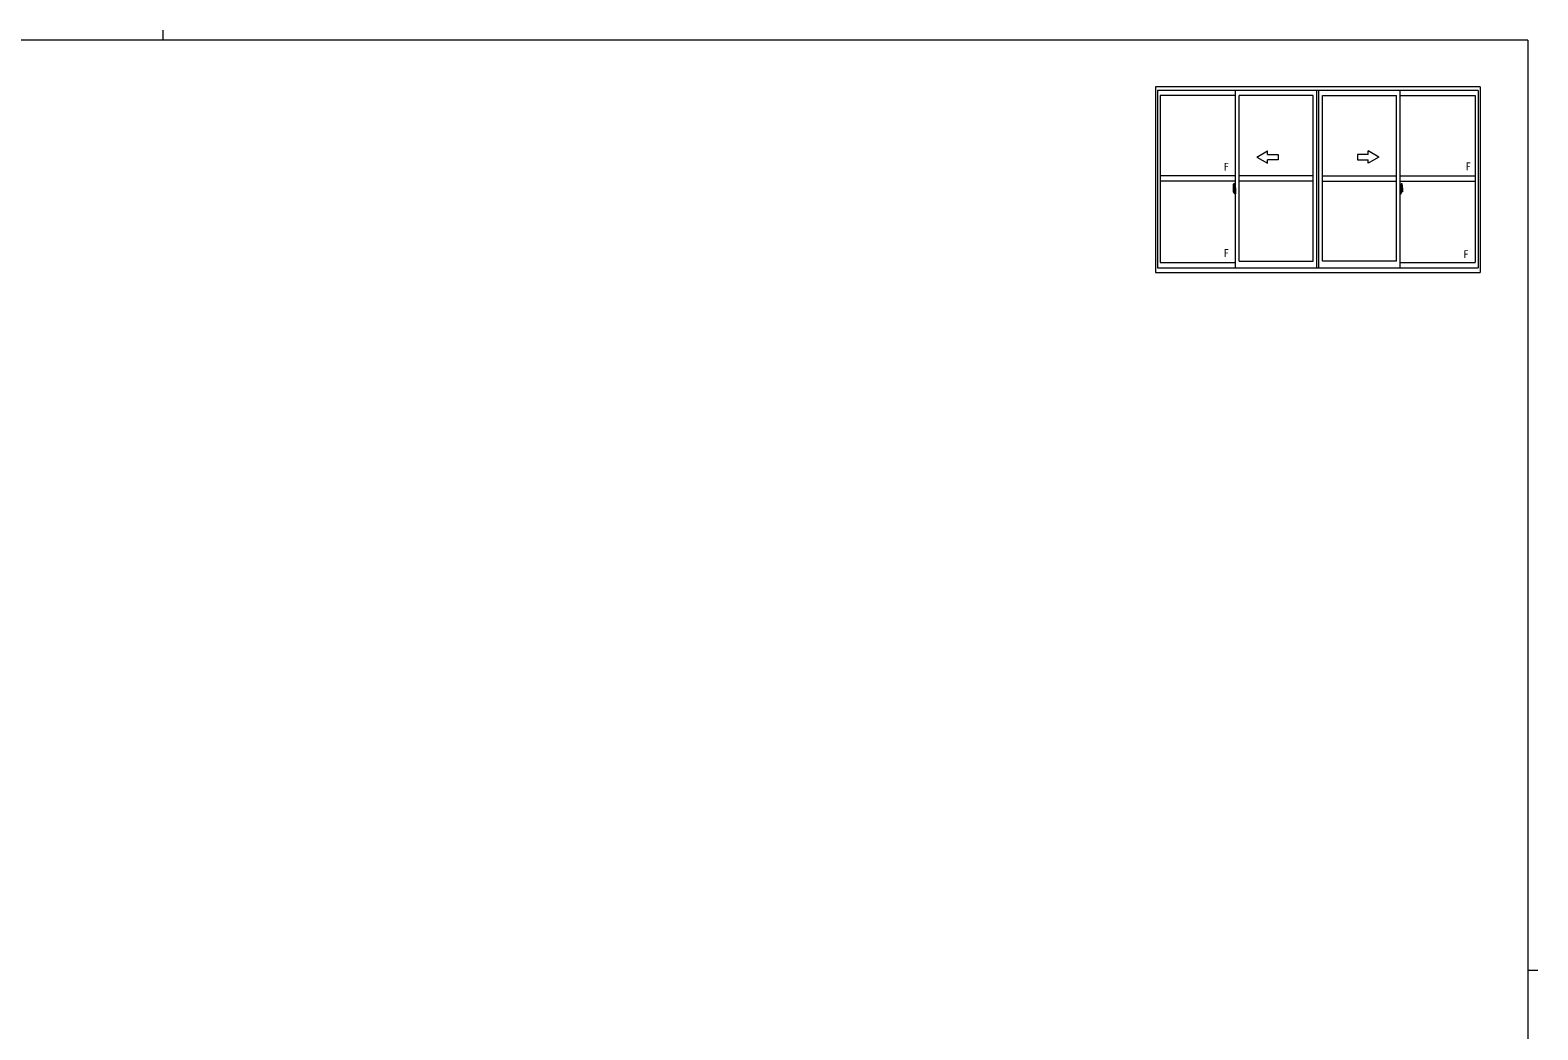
# Model space of a CAD drawing. Units: millimetres, scale not verified. Extents: x -841 to 746, y -594 to 534.
# Drawn here: x -140 to 710, y -30 to 534 of the extents above; entities that cross this region are included whole.
import ezdxf
from ezdxf.enums import TextEntityAlignment as Align

# ---------------------------------------------------------------- set-up
doc = ezdxf.new("R2010")
doc.units = ezdxf.units.MM
doc.header["$LTSCALE"] = 2
doc.layers.add('0-1_YKK_ZWAK', color=7, linetype='Continuous', lineweight=9)
doc.layers.add('0-6_YKK_A1', color=4, linetype='Continuous', lineweight=9)
doc.styles.add('ＭＳ ゴシック', font='')
doc.styles.get('ＭＳ ゴシック').set_extended_font_data('MS Gothic')

msp = doc.modelspace()

# ---------------------------------------------------------------- linework, layer by layer
at = {"layer": '0-1_YKK_ZWAK'}
for p, q in [((704.6, 528.8), (-835.4, 528.8)), ((-65.372, 534.4), (-65.372, 528.8)), ((704.6, 528.8), (704.6, -521.2)), ((704.6, 3.8), (710.2, 3.8))]:
    msp.add_line(p, q, dxfattribs=at)
at = {"layer": '0-6_YKK_A1'}
for p, q in [((677.707, 502.326), (677.707, 397.576)), ((495.707, 500.326), (495.707, 400.326)), ((676.457, 500.326), (495.707, 500.326)), ((497.257, 497.476), (497.257, 403.276)), ((539.707, 497.476), (497.257, 497.476)), ((539.707, 400.326), (539.707, 500.326)), ((583.457, 497.476), (541.707, 497.476)), ((541.707, 404.026), (541.707, 497.476)), ((583.457, 404.026), (583.457, 497.476)), ((585.457, 400.326), (585.457, 500.326)), ((586.707, 400.326), (586.707, 500.326)), ((586.707, 400.326), (586.707, 500.326)), ((588.707, 497.476), (630.457, 497.476)), ((588.707, 404.026), (588.707, 497.476)), ((630.457, 404.026), (630.457, 497.476)), ((632.457, 400.326), (632.457, 500.326)), ((632.457, 497.476), (674.907, 497.476)), ((674.907, 497.476), (674.907, 403.276)), ((676.457, 500.326), (676.457, 400.326)), ((551.707, 462.751), (557.707, 466.215)), ((551.707, 462.751), (557.707, 459.287)), ((557.707, 464.251), (557.707, 466.215)), ((557.707, 464.251), (563.707, 464.251)), ((557.707, 459.287), (557.707, 461.251)), ((563.707, 461.251), (557.707, 461.251)), ((563.707, 464.251), (563.707, 461.251)), ((608.457, 464.251), (608.457, 461.251)), ((614.457, 464.251), (608.457, 464.251)), ((608.457, 461.251), (614.457, 461.251)), ((614.457, 464.251), (614.457, 466.215)), ((620.457, 462.751), (614.457, 466.215)), ((620.457, 462.751), (614.457, 459.287)), ((614.457, 459.287), (614.457, 461.251)), ((539.707, 452.251), (497.257, 452.251)), ((583.457, 452.251), (541.707, 452.251)), ((588.707, 452.251), (630.457, 452.251)), ((632.457, 452.251), (674.907, 452.251)), ((539.707, 449.251), (497.257, 449.251)), ((539.872, 443.505), (538.117, 443.505)), ((538.307, 445.41), (538.307, 443.192)), ((538.355, 443.143), (538.562, 443.135)), ((538.507, 443.487), (538.507, 444.547)), ((538.895, 444.547), (538.507, 444.547)), ((538.508, 443.448), (538.507, 443.484)), ((538.532, 443.495), (538.532, 444.474)), ((538.532, 444.474), (538.895, 444.474)), ((538.548, 447.664), (538.981, 447.679)), ((538.777, 443.307), (538.562, 443.307)), ((538.562, 443.307), (538.562, 443.135)), ((538.597, 443.238), (538.562, 443.238)), ((538.597, 443.28), (538.832, 443.28)), ((538.597, 443.19), (538.597, 443.28)), ((538.597, 443.044), (538.597, 443.06)), ((538.597, 443.044), (538.886, 443.044)), ((538.685, 442.772), (538.674, 442.789)), ((538.707, 442.741), (538.685, 442.772)), ((538.707, 442.791), (538.707, 442.741)), ((538.895, 442.741), (538.707, 442.741)), ((538.732, 442.816), (538.895, 442.816)), ((538.817, 443.314), (538.777, 443.314)), ((538.777, 443.314), (538.777, 443.28)), ((538.992, 444.098), (538.817, 444.098)), ((538.817, 444.098), (538.817, 443.28)), ((538.832, 443.766), (538.817, 443.766)), ((538.832, 443.652), (538.832, 443.85)), ((538.832, 443.578), (538.832, 443.652)), ((538.832, 443.652), (538.832, 443.652)), ((538.832, 443.532), (538.832, 443.578)), ((538.832, 443.578), (538.932, 443.578)), ((538.832, 443.284), (538.832, 443.338)), ((538.832, 443.338), (538.932, 443.338)), ((538.832, 443.28), (538.832, 443.284)), ((538.832, 443.284), (538.932, 443.284)), ((538.832, 443.28), (538.932, 443.28)), ((538.832, 443.06), (538.832, 443.06)), ((538.856, 443.049), (538.832, 443.06)), ((538.867, 443.046), (538.856, 443.049)), ((538.878, 443.045), (538.867, 443.046)), ((538.895, 443.045), (538.878, 443.045)), ((538.911, 443.049), (538.895, 443.045)), ((538.921, 443.057), (538.911, 443.049)), ((538.932, 443.238), (538.92, 443.238)), ((538.926, 443.063), (538.921, 443.057)), ((538.929, 443.069), (538.926, 443.063)), ((538.932, 444.437), (538.932, 444.098)), ((538.932, 444.27), (538.932, 444.32)), ((538.932, 444.098), (538.932, 443.875)), ((538.932, 444.098), (538.932, 443.875)), ((539.007, 443.979), (538.932, 443.979)), ((538.932, 443.875), (539.102, 443.875)), ((538.932, 443.677), (539.102, 443.677)), ((538.932, 443.578), (538.932, 443.652)), ((539.102, 443.652), (538.932, 443.652)), ((538.932, 443.652), (538.932, 442.854)), ((538.932, 443.532), (538.932, 443.578)), ((538.932, 443.338), (538.932, 443.532)), ((538.932, 443.508), (538.932, 443.238)), ((538.932, 443.284), (538.932, 443.338)), ((538.932, 443.28), (538.932, 443.284)), ((538.932, 443.136), (538.932, 443.085)), ((539.007, 444.395), (538.992, 444.395)), ((538.992, 444.395), (538.992, 444.098)), ((539.007, 447.654), (539.007, 444.395)), ((539.007, 444.434), (539.007, 443.875)), ((539.007, 443.875), (539.007, 444.228)), ((539.007, 443.937), (539.007, 444.172)), ((539.007, 443.652), (539.007, 442.854)), ((539.007, 443.131), (539.007, 443.652)), ((539.032, 444.253), (539.132, 444.255)), ((539.132, 443.105), (539.032, 443.106)), ((539.102, 443.875), (539.102, 443.677)), ((539.102, 443.677), (539.102, 443.652)), ((539.132, 445.36), (539.132, 444.455)), ((539.257, 444.455), (539.132, 444.455)), ((539.132, 444.087), (539.132, 444.4)), ((539.136, 444.06), (539.132, 444.087)), ((539.132, 443.281), (539.14, 443.309)), ((539.132, 443.272), (539.132, 443.281)), ((539.132, 442.959), (539.132, 443.272)), ((539.257, 442.905), (539.132, 442.905)), ((539.132, 442), (539.132, 442.905)), ((539.149, 444.033), (539.136, 444.06)), ((539.14, 443.309), (539.147, 443.322)), ((539.147, 443.322), (539.156, 443.334)), ((539.161, 444.021), (539.149, 444.033)), ((539.282, 444.43), (539.156, 444.425)), ((539.156, 443.334), (539.164, 443.341)), ((539.282, 442.93), (539.156, 442.934)), ((539.157, 444.43), (539.157, 444.455)), ((539.282, 444.43), (539.157, 444.43)), ((539.282, 442.93), (539.157, 442.93)), ((539.157, 442.93), (539.157, 442.905)), ((539.171, 444.016), (539.161, 444.021)), ((539.164, 443.341), (539.175, 443.345)), ((539.18, 444.014), (539.171, 444.016)), ((539.175, 443.345), (539.18, 443.345)), ((539.18, 444.014), (539.18, 444.014)), ((539.18, 444.014), (539.18, 443.345)), ((539.257, 445.41), (539.182, 445.41)), ((539.192, 444.013), (539.192, 442.996)), ((539.677, 444.054), (539.217, 444.038)), ((539.217, 442.972), (539.677, 442.956)), ((539.257, 445.41), (539.257, 444.455)), ((539.257, 445.385), (539.282, 445.385)), ((539.257, 443.08), (539.257, 443.022)), ((539.257, 441.95), (539.257, 442.905)), ((539.282, 445.415), (539.707, 445.43)), ((539.282, 445.415), (539.282, 444.43)), ((539.282, 445.385), (539.282, 444.43)), ((539.632, 443.105), (539.282, 443.105)), ((539.282, 442.997), (539.632, 442.997)), ((539.282, 441.975), (539.282, 442.93)), ((539.282, 442.93), (539.282, 441.944)), ((539.362, 444.17), (539.362, 444.1)), ((539.547, 444.195), (539.387, 444.195)), ((539.387, 444.075), (539.547, 444.075)), ((539.572, 444.17), (539.572, 444.1)), ((539.657, 443.08), (539.657, 443.022)), ((539.692, 444.039), (539.692, 444.033)), ((539.692, 444.039), (539.692, 442.97)), ((539.707, 443.817), (539.692, 443.817)), ((539.707, 443.492), (539.692, 443.492)), ((539.707, 445.43), (539.707, 441.93)), ((583.457, 449.251), (541.707, 449.251)), ((588.707, 449.251), (630.457, 449.251)), ((632.292, 443.505), (634.047, 443.505)), ((632.457, 449.251), (674.907, 449.251)), ((632.457, 445.43), (632.457, 441.93)), ((632.882, 445.415), (632.457, 445.43)), ((632.457, 443.817), (632.472, 443.817)), ((632.457, 443.492), (632.472, 443.492)), ((632.472, 444.039), (632.472, 444.033)), ((632.472, 444.039), (632.472, 442.97)), ((632.487, 444.054), (632.947, 444.038)), ((632.947, 442.972), (632.487, 442.956)), ((632.507, 443.08), (632.507, 443.022)), ((632.532, 443.105), (632.882, 443.105)), ((632.882, 442.997), (632.532, 442.997)), ((632.592, 444.17), (632.592, 444.1)), ((632.617, 444.195), (632.777, 444.195)), ((632.777, 444.075), (632.617, 444.075)), ((632.802, 444.17), (632.802, 444.1)), ((632.882, 445.415), (632.882, 444.43)), ((632.907, 445.385), (632.882, 445.385)), ((632.882, 445.385), (632.882, 444.43)), ((632.882, 444.43), (633.007, 444.43)), ((632.882, 444.43), (633.008, 444.425)), ((632.882, 442.93), (633.008, 442.934)), ((632.882, 442.93), (633.007, 442.93)), ((632.882, 441.975), (632.882, 442.93)), ((632.882, 442.93), (632.882, 441.944)), ((632.907, 445.41), (632.982, 445.41)), ((632.907, 445.41), (632.907, 444.455)), ((632.907, 444.455), (633.032, 444.455)), ((632.907, 443.08), (632.907, 443.022)), ((632.907, 442.905), (633.032, 442.905)), ((632.907, 441.95), (632.907, 442.905)), ((632.972, 444.013), (632.972, 442.996)), ((632.984, 444.014), (632.993, 444.016)), ((632.984, 444.014), (632.984, 444.014)), ((632.984, 444.014), (632.984, 443.345)), ((632.989, 443.345), (632.984, 443.345)), ((633, 443.341), (632.989, 443.345)), ((632.993, 444.016), (633.003, 444.021)), ((633.008, 443.334), (633, 443.341)), ((633.003, 444.021), (633.015, 444.033)), ((633.007, 444.43), (633.007, 444.455)), ((633.007, 442.93), (633.007, 442.905)), ((633.017, 443.322), (633.008, 443.334)), ((633.015, 444.033), (633.028, 444.06)), ((633.024, 443.309), (633.017, 443.322)), ((633.032, 443.281), (633.024, 443.309)), ((633.028, 444.06), (633.032, 444.087)), ((633.032, 445.36), (633.032, 444.455)), ((633.032, 444.087), (633.032, 444.4)), ((633.133, 444.253), (633.032, 444.255)), ((633.032, 443.272), (633.032, 443.281)), ((633.032, 442.959), (633.032, 443.272)), ((633.032, 443.105), (633.133, 443.106)), ((633.032, 442), (633.032, 442.905)), ((633.062, 443.875), (633.062, 443.677)), ((633.232, 443.875), (633.062, 443.875)), ((633.062, 443.677), (633.062, 443.652)), ((633.232, 443.677), (633.062, 443.677)), ((633.062, 443.652), (633.232, 443.652)), ((633.157, 447.654), (633.157, 444.395)), ((633.157, 444.434), (633.157, 443.875)), ((633.157, 444.395), (633.172, 444.395)), ((633.157, 443.875), (633.157, 444.228)), ((633.157, 443.937), (633.157, 444.172)), ((633.157, 443.979), (633.232, 443.979)), ((633.157, 443.652), (633.157, 442.854)), ((633.157, 443.131), (633.157, 443.652)), ((633.172, 444.395), (633.172, 444.098)), ((633.172, 444.098), (633.347, 444.098)), ((633.616, 447.664), (633.183, 447.679)), ((633.232, 444.437), (633.232, 444.098)), ((633.232, 444.27), (633.232, 444.32)), ((633.232, 444.098), (633.232, 443.875)), ((633.232, 444.098), (633.232, 443.875)), ((633.232, 443.578), (633.232, 443.652)), ((633.232, 443.652), (633.232, 442.854)), ((633.232, 443.532), (633.232, 443.578)), ((633.332, 443.578), (633.232, 443.578)), ((633.232, 443.338), (633.232, 443.532)), ((633.232, 443.508), (633.232, 443.238)), ((633.232, 443.284), (633.232, 443.338)), ((633.332, 443.338), (633.232, 443.338)), ((633.232, 443.28), (633.232, 443.284)), ((633.332, 443.284), (633.232, 443.284)), ((633.332, 443.28), (633.232, 443.28)), ((633.232, 443.238), (633.244, 443.238)), ((633.232, 443.136), (633.232, 443.085)), ((633.235, 443.069), (633.239, 443.063)), ((633.239, 443.063), (633.243, 443.057)), ((633.243, 443.057), (633.254, 443.049)), ((633.254, 443.049), (633.269, 443.045)), ((633.269, 443.045), (633.286, 443.045)), ((633.27, 444.547), (633.657, 444.547)), ((633.632, 444.474), (633.27, 444.474)), ((633.432, 442.816), (633.27, 442.816)), ((633.27, 442.741), (633.457, 442.741)), ((633.567, 443.044), (633.278, 443.044)), ((633.286, 443.045), (633.297, 443.046)), ((633.297, 443.046), (633.308, 443.049)), ((633.308, 443.049), (633.332, 443.06)), ((633.332, 443.652), (633.332, 443.85)), ((633.332, 443.766), (633.347, 443.766)), ((633.332, 443.578), (633.332, 443.652)), ((633.332, 443.652), (633.332, 443.652)), ((633.332, 443.532), (633.332, 443.578)), ((633.332, 443.284), (633.332, 443.338)), ((633.332, 443.28), (633.332, 443.284)), ((633.567, 443.28), (633.332, 443.28)), ((633.332, 443.06), (633.332, 443.06)), ((633.347, 444.098), (633.347, 443.28)), ((633.347, 443.314), (633.387, 443.314)), ((633.387, 443.314), (633.387, 443.28)), ((633.387, 443.307), (633.602, 443.307)), ((633.457, 442.791), (633.457, 442.741)), ((633.457, 442.741), (633.479, 442.772)), ((633.479, 442.772), (633.49, 442.789)), ((633.567, 443.19), (633.567, 443.28)), ((633.567, 443.238), (633.602, 443.238)), ((633.567, 443.044), (633.567, 443.06)), ((633.602, 443.307), (633.602, 443.135)), ((633.809, 443.143), (633.602, 443.135)), ((633.632, 443.495), (633.632, 444.474)), ((633.656, 443.448), (633.657, 443.484)), ((633.657, 443.487), (633.657, 444.547)), ((633.857, 445.41), (633.857, 443.192)), ((539.257, 441.95), (539.182, 441.95)), ((539.257, 441.975), (539.282, 441.975)), ((539.282, 441.944), (539.707, 441.93)), ((632.882, 441.944), (632.457, 441.93)), ((632.907, 441.975), (632.882, 441.975)), ((632.907, 441.95), (632.982, 441.95)), ((495.707, 400.326), (676.457, 400.326)), ((497.257, 403.276), (539.707, 403.276)), ((541.707, 404.026), (583.457, 404.026)), ((632.457, 403.276), (674.907, 403.276)), ((494.457, 397.576), (677.707, 397.576))]:
    msp.add_line(p, q, dxfattribs=at)
for points in [[(677.707, 502.326), (494.457, 502.326), (494.457, 397.576)], [(630.457, 404.026), (588.707, 404.026), (588.707, 497.476)], [(538.508, 443.437), (538.507, 443.484), (538.507, 443.487)], [(538.597, 443.06), (538.597, 443.19), (538.832, 443.19)], [(538.932, 443.875), (538.882, 443.872), (538.845, 443.863), (538.832, 443.85)], [(538.932, 443.677), (538.882, 443.674), (538.845, 443.665), (538.832, 443.652)], [(538.832, 443.652), (538.932, 443.652), (538.932, 443.652)], [(538.832, 443.338), (538.832, 443.532), (538.932, 443.532)], [(538.929, 443.069), (538.931, 443.077), (538.932, 443.085)], [(538.932, 443.28), (538.932, 443.149), (538.932, 443.136)], [(539.194, 444.022), (539.192, 444.018), (539.192, 444.013)], [(539.192, 442.996), (539.192, 442.992), (539.194, 442.988)], [(539.692, 444.039), (539.69, 444.047), (539.684, 444.052), (539.677, 444.054)], [(539.677, 442.956), (539.684, 442.957), (539.69, 442.963), (539.692, 442.97)], [(632.472, 444.039), (632.474, 444.047), (632.48, 444.052), (632.488, 444.054)], [(632.488, 442.956), (632.48, 442.957), (632.474, 442.963), (632.472, 442.97)], [(632.97, 444.022), (632.972, 444.018), (632.972, 444.013)], [(632.972, 442.996), (632.972, 442.992), (632.97, 442.988)], [(633.232, 443.875), (633.282, 443.872), (633.319, 443.863), (633.332, 443.85)], [(633.232, 443.677), (633.282, 443.674), (633.319, 443.665), (633.332, 443.652)], [(633.332, 443.652), (633.232, 443.652), (633.232, 443.652)], [(633.332, 443.338), (633.332, 443.532), (633.232, 443.532)], [(633.232, 443.28), (633.232, 443.149), (633.232, 443.136)], [(633.235, 443.069), (633.233, 443.077), (633.232, 443.085)], [(633.567, 443.06), (633.567, 443.19), (633.332, 443.19)], [(633.656, 443.437), (633.657, 443.484), (633.657, 443.487)]]:
    msp.add_lwpolyline(points, dxfattribs=at)
for centre, radius, start, end in [((551.557, 445.368), 13.25, 170.20653, 179.82143), ((538.357, 443.192), 0.05, 180, 268), ((538.549, 447.614), 0.05, 91.99998, 170.20653), ((538.532, 444.499), 0.025, 180, 270), ((539.984, 443.485), 1.476, 179.91893, 190.81317), ((539.815, 443.427), 1.307, 179.53619, 192.85144), ((540.004, 443.454), 1.472, 178.42075, 189.33089), ((539.456, 443.348), 0.933, 188.62914, 193.15749), ((539.815, 443.427), 1.307, 192.85144, 209.23122), ((539.456, 443.348), 0.933, 193.15749, 216.6329), ((539.417, 443.368), 0.88, 189.98209, 192.05296), ((539.417, 443.368), 0.88, 192.05296, 218.82617), ((538.732, 442.791), 0.025, 90, 180), ((538.837, 443.285), 0.095, 266.91231, 356.74059), ((538.895, 444.434), 0.113, 0, 90), ((538.895, 444.437), 0.0375, 0, 90), ((538.895, 442.854), 0.113, 270, 0), ((538.895, 442.854), 0.0375, 270, 0), ((538.982, 447.654), 0.025, 0, 91.99998), ((539.032, 444.228), 0.025, 91, 180), ((539.032, 443.131), 0.025, 180, 269.00002), ((539.182, 445.36), 0.05, 90, 180), ((539.157, 444.4), 0.025, 91.99998, 180), ((539.157, 442.959), 0.025, 180, 268), ((539.217, 444.012), 0.0254, 88.99205, 157.90245), ((539.217, 442.997), 0.0256, 202.43822, 270.66725), ((539.282, 443.08), 0.025, 90, 180), ((539.282, 443.022), 0.025, 180, 270), ((539.387, 444.17), 0.025, 90, 180), ((539.387, 444.1), 0.025, 180, 270), ((539.547, 444.17), 0.025, 0, 90), ((539.547, 444.1), 0.025, 270, 0), ((539.632, 443.08), 0.025, 0, 90), ((539.632, 443.022), 0.025, 270, 0), ((632.532, 443.08), 0.025, 90, 180), ((632.532, 443.022), 0.025, 180, 270), ((632.617, 444.17), 0.025, 90, 180), ((632.617, 444.1), 0.025, 180, 270), ((632.777, 444.17), 0.025, 0, 90), ((632.777, 444.1), 0.025, 270, 0), ((632.882, 443.08), 0.025, 0, 90), ((632.882, 443.022), 0.025, 270, 0), ((632.947, 444.012), 0.0254, 22.09753, 91.00793), ((632.947, 442.997), 0.0256, 269.33273, 337.56177), ((632.982, 445.36), 0.05, 0, 90), ((633.007, 444.4), 0.025, 0, 88), ((633.007, 442.959), 0.025, 271.99998, 0), ((633.132, 444.228), 0.025, 0, 88.99998), ((633.132, 443.131), 0.025, 270.99997, 0), ((633.182, 447.654), 0.025, 88, 180), ((633.27, 444.434), 0.113, 90, 180), ((633.27, 442.854), 0.113, 180, 270), ((633.27, 444.437), 0.0375, 90, 180), ((633.327, 443.285), 0.095, 183.2594, 273.08768), ((633.27, 442.854), 0.0375, 180, 270), ((632.747, 443.368), 0.88, 321.17381, 347.94702), ((633.432, 442.791), 0.025, 0, 90), ((632.708, 443.348), 0.933, 323.36708, 346.8425), ((632.349, 443.427), 1.307, 330.76877, 347.14854), ((632.747, 443.368), 0.88, 347.94702, 350.0179), ((632.16, 443.454), 1.472, 350.6691, 1.57924), ((633.615, 447.614), 0.05, 9.79346, 88), ((632.708, 443.348), 0.933, 346.8425, 351.37085), ((632.349, 443.427), 1.307, 347.14854, 0.46379), ((632.181, 443.485), 1.476, 349.18681, 0.08105), ((633.632, 444.499), 0.025, 270, 0), ((620.607, 445.368), 13.25, 0.17856, 9.79346), ((633.807, 443.192), 0.05, 272, 0), ((539.182, 442), 0.05, 180, 270), ((632.982, 442), 0.05, 270, 0)]:
    msp.add_arc(centre, radius, start, end, dxfattribs=at)

# ---------------------------------------------------------------- texts
at = {"layer": '0-6_YKK_A1', "color": 7, "style": 'ＭＳ ゴシック'}
for p in [(532.988, 453.783), (669.509, 454), (532.988, 405.093), (668.188, 404.442)]:
    msp.add_text('F', height=4.399, dxfattribs=at).set_placement(p, align=Align.BOTTOM_LEFT)

doc.saveas('drawing.dxf')
